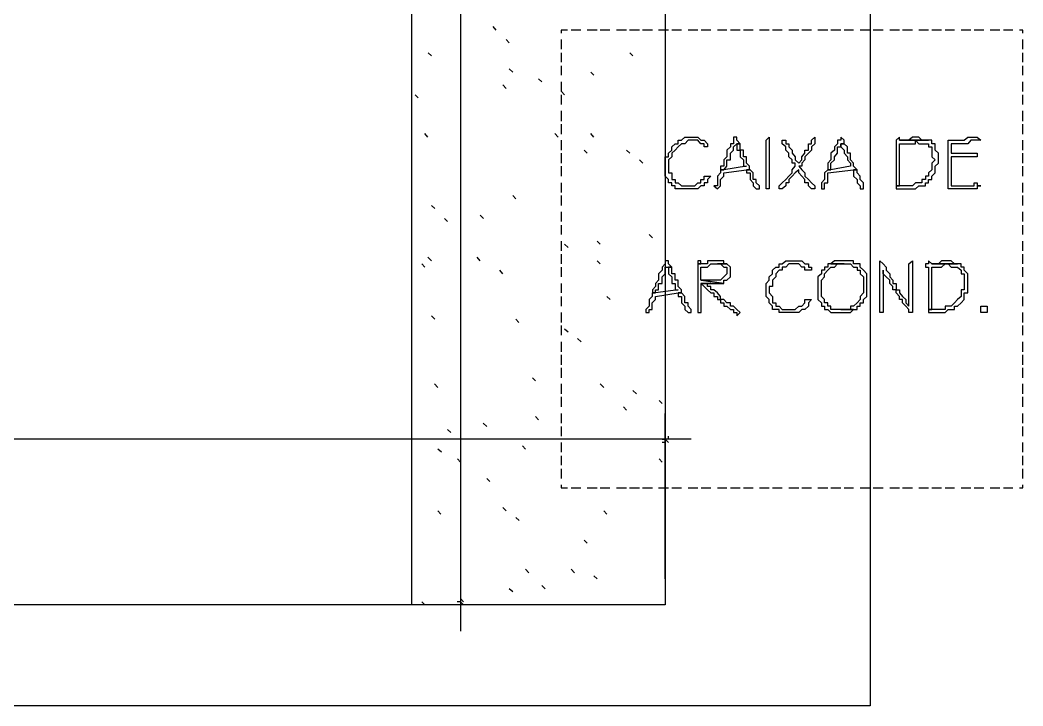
# Model space of a CAD drawing. Header units: millimetres. Extents: x -518.8 to -461.2, y 3.5 to 44.2.
# Drawn here: x -487.612 to -485.648, y 4.755 to 6.098 of the extents above; entities that cross this region are included whole.
import ezdxf

# ---------------------------------------------------------------- set-up
doc = ezdxf.new("R2010")
doc.units = ezdxf.units.MM
doc.header["$MEASUREMENT"] = 0
for name, color, linetype in [('10', 10, 'Continuous'), ('151', 151, 'Continuous'), ('16', 16, 'Continuous'), ('MYSOLIDS', 7, 'Continuous')]:
    doc.layers.add(name, color=color, linetype=linetype)

msp = doc.modelspace()

# ---------------------------------------------------------------- linework, layer by layer
at = {"layer": '10'}
for points in [[(-486.3489, 6.4609), (-486.3489, 4.9526)], [(-485.9474, 6.4609), (-485.9474, 4.7548)], [(-486.3489, 4.9526), (-487.8767, 4.9526)], [(-485.9474, 4.7548), (-487.8767, 4.7548)]]:
    msp.add_lwpolyline(points, dxfattribs=at)
at = {"layer": '151'}
for points in [[(-486.8451, 4.9526), (-486.8451, 8.6195)], [(-486.6797, 6.0789), (-486.6857, 6.0857)], [(-486.5399, 6.0789), (-486.5527, 6.0789), (-486.5527, 6.0729)], [(-486.5143, 6.0789), (-486.5331, 6.0789)], [(-486.482, 6.0789), (-486.5015, 6.0789)], [(-486.4572, 6.0789), (-486.476, 6.0789)], [(-486.4248, 6.0789), (-486.4444, 6.0789)], [(-486.3993, 6.0789), (-486.4188, 6.0789)], [(-486.3737, 6.0789), (-486.3933, 6.0789)], [(-486.3421, 6.0789), (-486.3617, 6.0789)], [(-486.3166, 6.0789), (-486.3361, 6.0789)], [(-486.285, 6.0789), (-486.3038, 6.0789)], [(-486.2594, 6.0789), (-486.2782, 6.0789)], [(-486.2278, 6.0789), (-486.2466, 6.0789)], [(-486.2023, 6.0789), (-486.2211, 6.0789)], [(-486.1767, 6.0789), (-486.1955, 6.0789)], [(-486.1451, 6.0789), (-486.1639, 6.0789)], [(-486.1196, 6.0789), (-486.1384, 6.0789)], [(-486.0872, 6.0789), (-486.1068, 6.0789)], [(-486.0624, 6.0789), (-486.0812, 6.0789)], [(-486.0301, 6.0789), (-486.0496, 6.0789)], [(-486.0045, 6.0789), (-486.0241, 6.0789)], [(-485.9797, 6.0789), (-485.9985, 6.0789)], [(-485.9474, 6.0789), (-485.9669, 6.0789)], [(-485.9218, 6.0789), (-485.9414, 6.0789)], [(-485.8902, 6.0789), (-485.909, 6.0789)], [(-485.8647, 6.0789), (-485.8842, 6.0789)], [(-485.8331, 6.0789), (-485.8519, 6.0789)], [(-485.8075, 6.0789), (-485.8263, 6.0789)], [(-485.782, 6.0789), (-485.8008, 6.0789)], [(-485.7504, 6.0789), (-485.7692, 6.0789)], [(-485.7248, 6.0789), (-485.7436, 6.0789)], [(-485.6933, 6.0789), (-485.7121, 6.0789)], [(-485.6677, 6.0789), (-485.6865, 6.0789)], [(-485.6481, 6.0729), (-485.6481, 6.0789), (-485.6549, 6.0789)], [(-486.6542, 6.0541), (-486.6602, 6.0601)], [(-486.5527, 6.0601), (-486.5527, 6.0413)], [(-485.6481, 6.0413), (-485.6481, 6.0601)], [(-486.8068, 6.0285), (-486.8128, 6.0345)], [(-486.5527, 6.0345), (-486.5527, 6.0157)], [(-486.4121, 6.0285), (-486.4181, 6.0345)], [(-485.6481, 6.0157), (-485.6481, 6.0345)], [(-486.6474, 5.9962), (-486.6542, 6.003)], [(-486.5527, 6.009), (-486.5527, 5.9902)], [(-486.4887, 5.9902), (-486.4948, 5.9962)], [(-485.6481, 5.9902), (-485.6481, 6.009)], [(-486.5902, 5.9774), (-486.597, 5.9834)], [(-486.5527, 5.9774), (-486.5527, 5.9586)], [(-485.6481, 5.9586), (-485.6481, 5.9774)], [(-486.8324, 5.9458), (-486.8384, 5.9518)], [(-486.6602, 5.9646), (-486.6669, 5.9714)], [(-486.5527, 5.9518), (-486.5527, 5.933)], [(-486.5459, 5.9518), (-486.5519, 5.9586)], [(-485.6481, 5.933), (-485.6481, 5.9518)], [(-486.5527, 5.9203), (-486.5527, 5.9007)], [(-485.6481, 5.9007), (-485.6481, 5.9203)], [(-486.5527, 5.8947), (-486.5527, 5.8751)], [(-485.6481, 5.8751), (-485.6481, 5.8947)], [(-486.8136, 5.8691), (-486.8196, 5.8759)], [(-486.5587, 5.8691), (-486.5647, 5.8759)], [(-486.4887, 5.8691), (-486.4948, 5.8759)], [(-486.5527, 5.8631), (-486.5527, 5.8436)], [(-485.6481, 5.8436), (-485.6481, 5.8631)], [(-486.5527, 5.8375), (-486.5527, 5.818)], [(-486.5015, 5.8375), (-486.5075, 5.8436)], [(-486.4181, 5.8375), (-486.4248, 5.8436)], [(-485.6481, 5.818), (-485.6481, 5.8375)], [(-486.3925, 5.818), (-486.3993, 5.8248)], [(-486.5527, 5.812), (-486.5527, 5.7924)], [(-485.6481, 5.7924), (-485.6481, 5.812)], [(-486.5527, 5.7797), (-486.5527, 5.7609)], [(-485.6481, 5.7609), (-485.6481, 5.7797)], [(-486.6414, 5.7481), (-486.6474, 5.7548)], [(-486.5527, 5.7548), (-486.5527, 5.7353)], [(-485.6481, 5.7353), (-485.6481, 5.7548)], [(-486.8, 5.7293), (-486.8068, 5.7353)], [(-486.7045, 5.7097), (-486.7113, 5.7165)], [(-486.5527, 5.7225), (-486.5527, 5.7037)], [(-485.6481, 5.7037), (-485.6481, 5.7225)], [(-486.7752, 5.7037), (-486.7812, 5.7097)], [(-486.5527, 5.6969), (-486.5527, 5.6782)], [(-485.6481, 5.6782), (-485.6481, 5.6969)], [(-486.3737, 5.6721), (-486.3805, 5.6782)], [(-486.5527, 5.6654), (-486.5527, 5.6466)], [(-486.5391, 5.6526), (-486.5459, 5.6594)], [(-486.476, 5.6594), (-486.482, 5.6654)], [(-485.6481, 5.6466), (-485.6481, 5.6654)], [(-486.5527, 5.6398), (-486.5527, 5.621)], [(-485.6481, 5.621), (-485.6481, 5.6398)], [(-486.8196, 5.6142), (-486.8256, 5.621)], [(-486.8068, 5.627), (-486.8136, 5.6338)], [(-486.7113, 5.627), (-486.7173, 5.6338)], [(-486.476, 5.621), (-486.482, 5.627)], [(-486.6669, 5.6015), (-486.673, 5.6082)], [(-486.5527, 5.6142), (-486.5527, 5.5954)], [(-485.6481, 5.5954), (-485.6481, 5.6142)], [(-486.5527, 5.5827), (-486.5527, 5.5639)], [(-485.6481, 5.5639), (-485.6481, 5.5827)], [(-486.5527, 5.5571), (-486.5527, 5.5383)], [(-486.4564, 5.5511), (-486.4632, 5.5571)], [(-485.6481, 5.5383), (-485.6481, 5.5571)], [(-486.5527, 5.5255), (-486.5527, 5.506)], [(-485.6481, 5.506), (-485.6481, 5.5255)], [(-486.8, 5.5127), (-486.8068, 5.5188)], [(-486.6354, 5.506), (-486.6414, 5.5127)], [(-486.5527, 5.5), (-486.5527, 5.4812)], [(-486.5391, 5.4872), (-486.5459, 5.4932)], [(-485.6481, 5.4812), (-485.6481, 5.5)], [(-486.5527, 5.4684), (-486.5527, 5.4488)], [(-486.5136, 5.4684), (-486.5203, 5.4744)], [(-485.6481, 5.4488), (-485.6481, 5.4684)], [(-486.5527, 5.4428), (-486.5527, 5.4233)], [(-485.6481, 5.4233), (-485.6481, 5.4428)], [(-486.5527, 5.4172), (-486.5527, 5.3977)], [(-485.6481, 5.3977), (-485.6481, 5.4172)], [(-486.794, 5.3789), (-486.8008, 5.3857)], [(-486.603, 5.3917), (-486.609, 5.3977)], [(-486.5527, 5.3857), (-486.5527, 5.3661)], [(-486.4692, 5.3789), (-486.476, 5.3857)], [(-485.6481, 5.3661), (-485.6481, 5.3857)], [(-486.4053, 5.3661), (-486.4121, 5.3729)], [(-486.5527, 5.3601), (-486.5527, 5.3406)], [(-486.3549, 5.3473), (-486.3609, 5.3533)], [(-485.6481, 5.3406), (-485.6481, 5.3601)], [(-486.5527, 5.3278), (-486.5527, 5.309)], [(-486.4248, 5.3345), (-486.4308, 5.3406)], [(-485.6481, 5.309), (-485.6481, 5.3278)], [(-486.6985, 5.3022), (-486.7053, 5.309)], [(-486.597, 5.315), (-486.603, 5.3218)], [(-486.7684, 5.2902), (-486.7752, 5.2962)], [(-486.5527, 5.3022), (-486.5527, 5.2834)], [(-485.6481, 5.2834), (-485.6481, 5.3022)], [(-486.6226, 5.2578), (-486.6286, 5.2646)], [(-486.5527, 5.2706), (-486.5527, 5.2518)], [(-485.6481, 5.2518), (-485.6481, 5.2706)], [(-486.7872, 5.2518), (-486.794, 5.2578)], [(-486.5527, 5.2451), (-486.5527, 5.2263)], [(-485.6481, 5.2263), (-485.6481, 5.2451)], [(-486.7496, 5.2323), (-486.7557, 5.2391)], [(-486.3549, 5.2323), (-486.3609, 5.2391)], [(-486.5527, 5.2195), (-486.5527, 5.2007)], [(-485.6481, 5.2007), (-485.6481, 5.2195)], [(-486.6925, 5.1947), (-486.6985, 5.2007)], [(-486.5527, 5.1879), (-486.5527, 5.1819), (-486.5399, 5.1819)], [(-485.6481, 5.1819), (-485.6481, 5.1879)], [(-486.5331, 5.1819), (-486.5143, 5.1819)], [(-486.5015, 5.1819), (-486.482, 5.1819)], [(-486.476, 5.1819), (-486.4572, 5.1819)], [(-486.4444, 5.1819), (-486.4248, 5.1819)], [(-486.4188, 5.1819), (-486.3993, 5.1819)], [(-486.3933, 5.1819), (-486.3737, 5.1819)], [(-486.3617, 5.1819), (-486.3421, 5.1819)], [(-486.3361, 5.1819), (-486.3166, 5.1819)], [(-486.3038, 5.1819), (-486.285, 5.1819)], [(-486.2782, 5.1819), (-486.2594, 5.1819)], [(-486.2466, 5.1819), (-486.2278, 5.1819)], [(-486.2211, 5.1819), (-486.2023, 5.1819)], [(-486.1955, 5.1819), (-486.1767, 5.1819)], [(-486.1639, 5.1819), (-486.1451, 5.1819)], [(-486.1384, 5.1819), (-486.1196, 5.1819)], [(-486.1068, 5.1819), (-486.0872, 5.1819)], [(-486.0812, 5.1819), (-486.0624, 5.1819)], [(-486.0496, 5.1819), (-486.0301, 5.1819)], [(-486.0241, 5.1819), (-486.0045, 5.1819)], [(-485.9985, 5.1819), (-485.9797, 5.1819)], [(-485.9669, 5.1819), (-485.9474, 5.1819)], [(-485.9414, 5.1819), (-485.9218, 5.1819)], [(-485.909, 5.1819), (-485.8902, 5.1819)], [(-485.8842, 5.1819), (-485.8647, 5.1819)], [(-485.8519, 5.1819), (-485.8331, 5.1819)], [(-485.8263, 5.1819), (-485.8075, 5.1819)], [(-485.8008, 5.1819), (-485.782, 5.1819)], [(-485.7692, 5.1819), (-485.7504, 5.1819)], [(-485.7436, 5.1819), (-485.7248, 5.1819)], [(-485.7121, 5.1819), (-485.6933, 5.1819)], [(-485.6865, 5.1819), (-485.6677, 5.1819)], [(-485.6549, 5.1819), (-485.6481, 5.1819)], [(-486.788, 5.1308), (-486.794, 5.1368)], [(-486.6602, 5.1368), (-486.6669, 5.1436)], [(-486.4632, 5.1308), (-486.4692, 5.1368)], [(-486.6346, 5.118), (-486.6414, 5.124)], [(-486.5015, 5.0736), (-486.5075, 5.0797)], [(-486.6158, 5.0157), (-486.6226, 5.0225)], [(-486.5263, 5.0157), (-486.5331, 5.0225)], [(-486.482, 5.0037), (-486.4887, 5.0097)], [(-486.5842, 4.9842), (-486.5902, 4.9909)], [(-486.6474, 4.9782), (-486.6542, 4.9842)], [(-486.8196, 4.9526), (-486.8256, 4.9586)]]:
    msp.add_lwpolyline(points, dxfattribs=at)
at = {"layer": '16'}
for points in [[(-486.7496, 10.0195), (-486.7496, 4.9015)], [(-486.3489, 5.0037), (-486.3489, 5.3278)], [(-486.2978, 5.2774), (-491.4609, 5.2774)], [(-486.3549, 5.2774), (-486.3489, 5.2774), (-486.3489, 5.2774), (-486.3489, 5.2834)], [(-486.3489, 5.2706), (-486.3489, 5.2706), (-486.3489, 5.2706), (-486.3549, 5.2706)], [(-486.3421, 5.2706), (-486.3489, 5.2774)], [(-486.3421, 5.2774), (-486.3421, 5.2774), (-486.3421, 5.2774), (-486.3421, 5.2834)], [(-486.3993, 4.9526), (-486.8008, 4.9526)], [(-486.7496, 4.9586), (-486.7496, 4.9586), (-486.7496, 4.9586), (-486.7564, 4.9586)], [(-486.7496, 4.9526), (-486.7496, 4.9526), (-486.7496, 4.9526), (-486.7564, 4.9526)], [(-486.7436, 4.9586), (-486.7496, 4.9654)], [(-486.7436, 4.9526), (-486.7496, 4.9586)]]:
    msp.add_lwpolyline(points, dxfattribs=at)
at = {"layer": 'MYSOLIDS'}
for points in [[(-486.2978, 5.8631), (-486.3038, 5.8631), (-486.3038, 5.8631), (-486.3105, 5.8563), (-486.3105, 5.8563), (-486.3166, 5.8563), (-486.3233, 5.8503), (-486.3233, 5.8503), (-486.3293, 5.8436), (-486.3293, 5.8436), (-486.3293, 5.8436), (-486.3361, 5.8375), (-486.3361, 5.8308), (-486.3361, 5.8308), (-486.3361, 5.8308), (-486.3421, 5.8248), (-486.3421, 5.818), (-486.3421, 5.818), (-486.3421, 5.812), (-486.3421, 5.8052), (-486.3421, 5.7992), (-486.3361, 5.7992), (-486.3361, 5.7924), (-486.3361, 5.7864), (-486.3293, 5.7864), (-486.3293, 5.7797), (-486.3293, 5.7797), (-486.3233, 5.7797), (-486.3166, 5.7736), (-486.3166, 5.7736), (-486.3105, 5.7736), (-486.3038, 5.7736), (-486.3038, 5.7736), (-486.2978, 5.7736), (-486.2978, 5.7736), (-486.291, 5.7736), (-486.291, 5.7736), (-486.285, 5.7797), (-486.279, 5.7797), (-486.279, 5.7797), (-486.279, 5.7864), (-486.2722, 5.7864), (-486.2722, 5.7924), (-486.2662, 5.7924), (-486.2662, 5.7924), (-486.2662, 5.7924), (-486.2662, 5.7924), (-486.2594, 5.7924), (-486.2594, 5.7924), (-486.2662, 5.7864), (-486.2662, 5.7864), (-486.2662, 5.7797), (-486.2722, 5.7797), (-486.2722, 5.7736), (-486.279, 5.7736), (-486.279, 5.7736), (-486.285, 5.7676), (-486.285, 5.7676), (-486.291, 5.7676), (-486.291, 5.7676), (-486.2978, 5.7676), (-486.3038, 5.7676), (-486.3038, 5.7676), (-486.3105, 5.7676), (-486.3166, 5.7676), (-486.3166, 5.7676), (-486.3233, 5.7676), (-486.3293, 5.7676), (-486.3293, 5.7736), (-486.3361, 5.7736), (-486.3361, 5.7797), (-486.3421, 5.7797), (-486.3421, 5.7864), (-486.3421, 5.7864), (-486.3489, 5.7924), (-486.3489, 5.7992), (-486.3489, 5.7992), (-486.3489, 5.8052), (-486.3489, 5.812), (-486.3489, 5.812), (-486.3489, 5.818), (-486.3489, 5.8248), (-486.3489, 5.8308), (-486.3421, 5.8308), (-486.3421, 5.8375), (-486.3421, 5.8375), (-486.3361, 5.8436), (-486.3361, 5.8503), (-486.3361, 5.8503), (-486.3293, 5.8563), (-486.3293, 5.8563), (-486.3233, 5.8563), (-486.3233, 5.8631), (-486.3166, 5.8631), (-486.3105, 5.8691), (-486.3105, 5.8691), (-486.3038, 5.8691), (-486.2978, 5.8691), (-486.2978, 5.8691), (-486.291, 5.8691), (-486.285, 5.8691), (-486.285, 5.8691), (-486.279, 5.8631), (-486.2722, 5.8631), (-486.2722, 5.8631), (-486.2662, 5.8563), (-486.2662, 5.8563), (-486.2662, 5.8563), (-486.2662, 5.8563), (-486.2662, 5.8503), (-486.2662, 5.8503), (-486.2662, 5.8503), (-486.2662, 5.8503), (-486.2722, 5.8503), (-486.2722, 5.8503), (-486.2722, 5.8563), (-486.2722, 5.8563), (-486.279, 5.8563), (-486.279, 5.8563), (-486.285, 5.8631), (-486.291, 5.8631), (-486.291, 5.8631), (-486.2978, 5.8631), (-486.2978, 5.8631), (-486.2978, 5.8631), (-486.2978, 5.8631)], [(-486.2023, 5.8563), (-486.2083, 5.8563), (-486.2083, 5.8563), (-486.2083, 5.8503), (-486.2083, 5.8436), (-486.2023, 5.8436), (-486.2023, 5.8375), (-486.2023, 5.8308), (-486.2023, 5.8308), (-486.1955, 5.8248), (-486.1955, 5.8248), (-486.1955, 5.818), (-486.1955, 5.812), (-486.1895, 5.812), (-486.2339, 5.8052), (-486.2406, 5.8052), (-486.2406, 5.7992), (-486.2406, 5.7992), (-486.2466, 5.7924), (-486.2466, 5.7864), (-486.2466, 5.7864), (-486.2466, 5.7797), (-486.2466, 5.7736), (-486.2534, 5.7736), (-486.2534, 5.7736), (-486.2466, 5.7676), (-486.2466, 5.7676), (-486.2466, 5.7676), (-486.2466, 5.7676), (-486.2406, 5.7736), (-486.2406, 5.7797), (-486.2406, 5.7797), (-486.2406, 5.7864), (-486.2339, 5.7924), (-486.2339, 5.7924), (-486.2339, 5.7992), (-486.1895, 5.8052), (-486.1835, 5.8052), (-486.1835, 5.8052), (-486.1835, 5.812), (-486.1895, 5.818), (-486.1895, 5.818), (-486.1895, 5.8248), (-486.1895, 5.8308), (-486.1955, 5.8308), (-486.1955, 5.8375), (-486.1955, 5.8375), (-486.1955, 5.8436), (-486.2023, 5.8436), (-486.2023, 5.8503), (-486.2023, 5.8503), (-486.2023, 5.8563), (-486.2023, 5.8563), (-486.2023, 5.8563)], [(-486.2083, 5.8691), (-486.2083, 5.8691), (-486.2151, 5.8691), (-486.2151, 5.8631), (-486.2151, 5.8631), (-486.2151, 5.8563), (-486.2211, 5.8563), (-486.2211, 5.8503), (-486.2278, 5.8436), (-486.2278, 5.8375), (-486.2278, 5.8308), (-486.2339, 5.8248), (-486.2339, 5.8248), (-486.2339, 5.818), (-486.2339, 5.812), (-486.2406, 5.812), (-486.2406, 5.8052), (-486.2339, 5.8052), (-486.2278, 5.812), (-486.2278, 5.812), (-486.2278, 5.818), (-486.2278, 5.8248), (-486.2211, 5.8248), (-486.2211, 5.8308), (-486.2211, 5.8308), (-486.2211, 5.8375), (-486.2211, 5.8375), (-486.2151, 5.8436), (-486.2151, 5.8503), (-486.2151, 5.8503), (-486.2083, 5.8563), (-486.2023, 5.8563), (-486.2083, 5.8631), (-486.2083, 5.8691), (-486.2083, 5.8691), (-486.2083, 5.8691)], [(-486.1451, 5.8052), (-486.1451, 5.8052), (-486.1451, 5.7992), (-486.1451, 5.7924), (-486.1451, 5.7924), (-486.1451, 5.7864), (-486.1451, 5.7797), (-486.1451, 5.7736), (-486.1451, 5.7736), (-486.1451, 5.7736), (-486.1451, 5.7676), (-486.1451, 5.7676), (-486.1451, 5.7676), (-486.1451, 5.7676), (-486.1511, 5.7676), (-486.1511, 5.7676), (-486.1511, 5.7736), (-486.1511, 5.7736), (-486.1511, 5.7736), (-486.1511, 5.7736), (-486.1511, 5.7736), (-486.1511, 5.7797), (-486.1511, 5.7864), (-486.1511, 5.7864), (-486.1511, 5.7924), (-486.1511, 5.7992), (-486.1511, 5.8052), (-486.1511, 5.8052), (-486.1511, 5.812), (-486.1511, 5.818), (-486.1511, 5.818), (-486.1511, 5.8248), (-486.1511, 5.8308), (-486.1511, 5.8375), (-486.1511, 5.8436), (-486.1511, 5.8436), (-486.1511, 5.8503), (-486.1511, 5.8563), (-486.1511, 5.8563), (-486.1511, 5.8631), (-486.1511, 5.8631), (-486.1511, 5.8631), (-486.1511, 5.8631), (-486.1511, 5.8631), (-486.1451, 5.8691), (-486.1451, 5.8691), (-486.1451, 5.8631), (-486.1451, 5.8631), (-486.1451, 5.8631), (-486.1451, 5.8631), (-486.1451, 5.8563), (-486.1451, 5.8563), (-486.1451, 5.8563), (-486.1451, 5.8503), (-486.1451, 5.8436), (-486.1451, 5.8375), (-486.1451, 5.8375), (-486.1451, 5.8308), (-486.1451, 5.8248), (-486.1451, 5.818), (-486.1451, 5.818), (-486.1451, 5.812), (-486.1451, 5.8052), (-486.1451, 5.8052), (-486.1451, 5.8052), (-486.1451, 5.8052)], [(-486.0872, 5.818), (-486.0872, 5.818), (-486.0812, 5.8248), (-486.0812, 5.8308), (-486.0812, 5.8308), (-486.0752, 5.8375), (-486.0752, 5.8375), (-486.0752, 5.8436), (-486.0684, 5.8436), (-486.0684, 5.8503), (-486.0684, 5.8563), (-486.0624, 5.8563), (-486.0624, 5.8563), (-486.0624, 5.8631), (-486.0624, 5.8631), (-486.0624, 5.8631), (-486.0557, 5.8691), (-486.0557, 5.8691), (-486.0557, 5.8691), (-486.0557, 5.8691), (-486.0557, 5.8631), (-486.0557, 5.8631), (-486.0557, 5.8631), (-486.0557, 5.8563), (-486.0557, 5.8563), (-486.0624, 5.8503), (-486.0624, 5.8436), (-486.0624, 5.8436), (-486.0684, 5.8375), (-486.0684, 5.8375), (-486.0752, 5.8308), (-486.0752, 5.8248), (-486.0752, 5.8248), (-486.0812, 5.818), (-486.0812, 5.812), (-486.0872, 5.812), (-486.0812, 5.8052), (-486.0812, 5.8052), (-486.0752, 5.7992), (-486.0752, 5.7924), (-486.0752, 5.7924), (-486.0684, 5.7864), (-486.0684, 5.7864), (-486.0624, 5.7797), (-486.0557, 5.7736), (-486.0557, 5.7736), (-486.0557, 5.7736), (-486.0557, 5.7676), (-486.0557, 5.7676), (-486.0624, 5.7676), (-486.0624, 5.7676), (-486.0624, 5.7676), (-486.0684, 5.7736), (-486.0684, 5.7736), (-486.0684, 5.7797), (-486.0684, 5.7797), (-486.0752, 5.7797), (-486.0752, 5.7864), (-486.0812, 5.7924), (-486.0812, 5.7924), (-486.0872, 5.7992), (-486.0872, 5.8052), (-486.0872, 5.8052), (-486.094, 5.7992), (-486.094, 5.7992), (-486.1, 5.7924), (-486.1068, 5.7864), (-486.1068, 5.7864), (-486.1068, 5.7797), (-486.1128, 5.7797), (-486.1128, 5.7736), (-486.1128, 5.7736), (-486.1196, 5.7676), (-486.1256, 5.7676), (-486.1256, 5.7676), (-486.1256, 5.7676), (-486.1256, 5.7676), (-486.1256, 5.7676), (-486.1256, 5.7676), (-486.1256, 5.7676), (-486.1256, 5.7736), (-486.1196, 5.7797), (-486.1196, 5.7797), (-486.1128, 5.7864), (-486.1128, 5.7864), (-486.1068, 5.7924), (-486.1068, 5.7924), (-486.1, 5.7992), (-486.1, 5.8052), (-486.1, 5.8052), (-486.094, 5.812), (-486.094, 5.812), (-486.094, 5.818), (-486.1, 5.818), (-486.1, 5.8248), (-486.1068, 5.8308), (-486.1068, 5.8308), (-486.1068, 5.8375), (-486.1128, 5.8436), (-486.1128, 5.8436), (-486.1128, 5.8436), (-486.1128, 5.8503), (-486.1196, 5.8563), (-486.1196, 5.8631), (-486.1196, 5.8631), (-486.1196, 5.8631), (-486.1196, 5.8631), (-486.1196, 5.8631), (-486.1128, 5.8631), (-486.1128, 5.8631), (-486.1128, 5.8631), (-486.1128, 5.8631), (-486.1128, 5.8563), (-486.1128, 5.8563), (-486.1068, 5.8563), (-486.1068, 5.8503), (-486.1068, 5.8503), (-486.1, 5.8436), (-486.1, 5.8375), (-486.1, 5.8375), (-486.094, 5.8308), (-486.094, 5.8248), (-486.094, 5.8248), (-486.0872, 5.818), (-486.0872, 5.818), (-486.0872, 5.818), (-486.0872, 5.818), (-486.0872, 5.818)], [(-485.9985, 5.8563), (-486.0045, 5.8563), (-486.0045, 5.8563), (-486.0045, 5.8503), (-485.9985, 5.8436), (-485.9985, 5.8436), (-485.9985, 5.8375), (-485.9918, 5.8308), (-485.9918, 5.8308), (-485.9918, 5.8248), (-485.9918, 5.8248), (-485.9857, 5.818), (-485.9857, 5.812), (-485.9857, 5.812), (-486.0241, 5.8052), (-486.0301, 5.8052), (-486.0369, 5.7992), (-486.0369, 5.7992), (-486.0369, 5.7924), (-486.0369, 5.7864), (-486.0369, 5.7864), (-486.0429, 5.7797), (-486.0429, 5.7736), (-486.0429, 5.7736), (-486.0429, 5.7736), (-486.0429, 5.7676), (-486.0429, 5.7676), (-486.0369, 5.7676), (-486.0369, 5.7676), (-486.0369, 5.7736), (-486.0369, 5.7797), (-486.0301, 5.7797), (-486.0301, 5.7864), (-486.0301, 5.7924), (-486.0301, 5.7924), (-486.0301, 5.7992), (-485.9797, 5.8052), (-485.973, 5.8052), (-485.973, 5.8052), (-485.9797, 5.812), (-485.9797, 5.818), (-485.9797, 5.818), (-485.9857, 5.8248), (-485.9857, 5.8308), (-485.9857, 5.8308), (-485.9857, 5.8375), (-485.9918, 5.8375), (-485.9918, 5.8436), (-485.9918, 5.8436), (-485.9918, 5.8503), (-485.9918, 5.8503), (-485.9985, 5.8563), (-485.9985, 5.8563), (-485.9985, 5.8563)], [(-486.0045, 5.8691), (-486.0045, 5.8691), (-486.0045, 5.8691), (-486.0045, 5.8631), (-486.0113, 5.8631), (-486.0113, 5.8563), (-486.0113, 5.8563), (-486.0173, 5.8503), (-486.0173, 5.8436), (-486.0241, 5.8375), (-486.0241, 5.8308), (-486.0241, 5.8248), (-486.0241, 5.8248), (-486.0301, 5.818), (-486.0301, 5.812), (-486.0301, 5.812), (-486.0301, 5.8052), (-486.0241, 5.8052), (-486.0241, 5.812), (-486.0241, 5.812), (-486.0241, 5.818), (-486.0173, 5.8248), (-486.0173, 5.8248), (-486.0173, 5.8308), (-486.0173, 5.8308), (-486.0113, 5.8375), (-486.0113, 5.8375), (-486.0113, 5.8436), (-486.0113, 5.8503), (-486.0045, 5.8503), (-486.0045, 5.8563), (-485.9985, 5.8563), (-485.9985, 5.8631), (-486.0045, 5.8691), (-486.0045, 5.8691), (-486.0045, 5.8691)], [(-485.8902, 5.8691), (-485.8963, 5.8631), (-485.8963, 5.8631), (-485.8963, 5.8563), (-485.8963, 5.8563), (-485.8963, 5.8503), (-485.8963, 5.8436), (-485.8963, 5.8436), (-485.8963, 5.8375), (-485.8963, 5.8308), (-485.8963, 5.8308), (-485.8963, 5.8248), (-485.8963, 5.818), (-485.8963, 5.812), (-485.8963, 5.812), (-485.8963, 5.8052), (-485.8963, 5.7992), (-485.8963, 5.7924), (-485.8963, 5.7924), (-485.8963, 5.7864), (-485.8963, 5.7797), (-485.8963, 5.7736), (-485.8963, 5.7736), (-485.8902, 5.7736), (-485.8902, 5.7797), (-485.8902, 5.7797), (-485.8902, 5.7864), (-485.8902, 5.7924), (-485.8902, 5.7924), (-485.8902, 5.7992), (-485.8902, 5.8052), (-485.8902, 5.8052), (-485.8902, 5.812), (-485.8902, 5.818), (-485.8902, 5.818), (-485.8902, 5.8248), (-485.8902, 5.8308), (-485.8902, 5.8308), (-485.8902, 5.8375), (-485.8902, 5.8436), (-485.8902, 5.8503), (-485.8902, 5.8503), (-485.8902, 5.8563), (-485.8902, 5.8563), (-485.8842, 5.8563), (-485.8775, 5.8563), (-485.8714, 5.8563), (-485.8714, 5.8563), (-485.8647, 5.8563), (-485.8587, 5.8563), (-485.8587, 5.8631), (-485.8331, 5.8631), (-485.8391, 5.8631), (-485.8902, 5.8631), (-485.8902, 5.8631), (-485.8902, 5.8691), (-485.8902, 5.8691)], [(-485.8331, 5.8631), (-485.8587, 5.8631), (-485.8587, 5.8631), (-485.8519, 5.8563), (-485.8459, 5.8563), (-485.8391, 5.8563), (-485.8391, 5.8563), (-485.8331, 5.8563), (-485.8331, 5.8503), (-485.8331, 5.8503), (-485.8263, 5.8503), (-485.8263, 5.8436), (-485.8263, 5.8436), (-485.8263, 5.8375), (-485.8263, 5.8308), (-485.8203, 5.8248), (-485.8203, 5.8248), (-485.8263, 5.818), (-485.8263, 5.812), (-485.8263, 5.812), (-485.8263, 5.8052), (-485.8331, 5.7992), (-485.8331, 5.7992), (-485.8331, 5.7924), (-485.8391, 5.7924), (-485.8391, 5.7864), (-485.8459, 5.7864), (-485.8459, 5.7797), (-485.8519, 5.7797), (-485.8519, 5.7797), (-485.8587, 5.7797), (-485.8647, 5.7736), (-485.8647, 5.7736), (-485.8714, 5.7736), (-485.8714, 5.7736), (-485.8775, 5.7736), (-485.8842, 5.7736), (-485.8902, 5.7736), (-485.8963, 5.7736), (-485.8963, 5.7736), (-485.8963, 5.7676), (-485.8963, 5.7676), (-485.8902, 5.7676), (-485.8842, 5.7676), (-485.8775, 5.7676), (-485.8775, 5.7676), (-485.8714, 5.7676), (-485.8647, 5.7676), (-485.8647, 5.7676), (-485.8587, 5.7676), (-485.8519, 5.7736), (-485.8519, 5.7736), (-485.8459, 5.7736), (-485.8391, 5.7736), (-485.8391, 5.7736), (-485.8391, 5.7797), (-485.8331, 5.7797), (-485.8331, 5.7864), (-485.8263, 5.7864), (-485.8263, 5.7924), (-485.8203, 5.7992), (-485.8203, 5.7992), (-485.8203, 5.8052), (-485.8203, 5.8052), (-485.8203, 5.812), (-485.8136, 5.818), (-485.8136, 5.8248), (-485.8136, 5.8248), (-485.8136, 5.8248), (-485.8136, 5.8308), (-485.8136, 5.8375), (-485.8203, 5.8436), (-485.8203, 5.8436), (-485.8203, 5.8503), (-485.8203, 5.8563), (-485.8263, 5.8563), (-485.8263, 5.8563), (-485.8263, 5.8631), (-485.8331, 5.8631), (-485.8331, 5.8631)], [(-485.8587, 5.8691), (-485.8587, 5.8691), (-485.8647, 5.8691), (-485.8714, 5.8631), (-485.8714, 5.8631), (-485.8714, 5.8631), (-485.8775, 5.8631), (-485.8842, 5.8631), (-485.8902, 5.8631), (-485.8391, 5.8631), (-485.8391, 5.8631), (-485.8459, 5.8631), (-485.8519, 5.8691), (-485.8587, 5.8691), (-485.8587, 5.8691)], [(-485.7887, 5.8375), (-485.7436, 5.8375), (-485.7436, 5.8375), (-485.7376, 5.8375), (-485.7376, 5.8375), (-485.7376, 5.8375), (-485.7376, 5.8375), (-485.7376, 5.8308), (-485.7376, 5.8308), (-485.7436, 5.8308), (-485.7436, 5.8308), (-485.7887, 5.8308), (-485.7887, 5.8248), (-485.7887, 5.8248), (-485.7887, 5.8248), (-485.7887, 5.8248), (-485.7887, 5.818), (-485.7887, 5.812), (-485.7887, 5.812), (-485.7887, 5.8052), (-485.7887, 5.8052), (-485.7887, 5.7992), (-485.7887, 5.7924), (-485.7887, 5.7924), (-485.7887, 5.7864), (-485.7887, 5.7797), (-485.7887, 5.7736), (-485.7887, 5.7736), (-485.782, 5.7736), (-485.782, 5.7736), (-485.776, 5.7736), (-485.7692, 5.7736), (-485.7632, 5.7736), (-485.7632, 5.7736), (-485.7632, 5.7736), (-485.7564, 5.7736), (-485.7504, 5.7736), (-485.7436, 5.7736), (-485.7436, 5.7797), (-485.7376, 5.7797), (-485.7376, 5.7736), (-485.7376, 5.7736), (-485.7308, 5.7736), (-485.7308, 5.7736), (-485.7376, 5.7736), (-485.7376, 5.7676), (-485.7436, 5.7676), (-485.7504, 5.7676), (-485.7504, 5.7676), (-485.7564, 5.7676), (-485.7632, 5.7676), (-485.7632, 5.7676), (-485.7692, 5.7676), (-485.776, 5.7676), (-485.782, 5.7676), (-485.782, 5.7676), (-485.7887, 5.7676), (-485.7887, 5.7676), (-485.7887, 5.7676), (-485.7948, 5.7676), (-485.7948, 5.7676), (-485.7948, 5.7736), (-485.7948, 5.7736), (-485.7948, 5.7736), (-485.7948, 5.7797), (-485.7948, 5.7797), (-485.7948, 5.7864), (-485.7948, 5.7924), (-485.7948, 5.7992), (-485.7948, 5.7992), (-485.7948, 5.8052), (-485.7948, 5.812), (-485.7948, 5.812), (-485.7948, 5.818), (-485.7948, 5.8248), (-485.7948, 5.8248), (-485.7948, 5.8308), (-485.7948, 5.8375), (-485.7948, 5.8436), (-485.7948, 5.8436), (-485.7948, 5.8503), (-485.7948, 5.8563), (-485.7948, 5.8563), (-485.7948, 5.8631), (-485.7948, 5.8631), (-485.7948, 5.8631), (-485.7948, 5.8631), (-485.7887, 5.8631), (-485.7887, 5.8631), (-485.782, 5.8631), (-485.782, 5.8631), (-485.776, 5.8631), (-485.776, 5.8631), (-485.7692, 5.8631), (-485.7632, 5.8631), (-485.7632, 5.8631), (-485.7564, 5.8691), (-485.7564, 5.8691), (-485.7504, 5.8691), (-485.7436, 5.8691), (-485.7436, 5.8691), (-485.7376, 5.8691), (-485.7376, 5.8691), (-485.7376, 5.8691), (-485.7376, 5.8691), (-485.7308, 5.8631), (-485.7308, 5.8631), (-485.7308, 5.8631), (-485.7376, 5.8631), (-485.7376, 5.8631), (-485.7436, 5.8631), (-485.7504, 5.8631), (-485.7564, 5.8563), (-485.7632, 5.8563), (-485.7632, 5.8563), (-485.7692, 5.8563), (-485.776, 5.8563), (-485.782, 5.8563), (-485.7887, 5.8563), (-485.7887, 5.8563), (-485.7887, 5.8563), (-485.7887, 5.8503), (-485.7887, 5.8503), (-485.7887, 5.8436), (-485.7887, 5.8375), (-485.7887, 5.8375), (-485.7887, 5.8375), (-485.7887, 5.8375), (-485.7887, 5.8375)], [(-486.1827, 5.8052), (-486.1895, 5.8052), (-486.1895, 5.7992), (-486.1827, 5.7992), (-486.1827, 5.7924), (-486.1827, 5.7864), (-486.1827, 5.7864), (-486.1767, 5.7797), (-486.1767, 5.7736), (-486.1707, 5.7676), (-486.1707, 5.7676), (-486.1707, 5.7676), (-486.1639, 5.7676), (-486.1639, 5.7676), (-486.1639, 5.7736), (-486.1707, 5.7797), (-486.1707, 5.7864), (-486.1767, 5.7864), (-486.1767, 5.7924), (-486.1767, 5.7992), (-486.1827, 5.8052), (-486.1827, 5.8052)], [(-485.973, 5.8052), (-485.9797, 5.8052), (-485.9797, 5.7992), (-485.9797, 5.7992), (-485.9797, 5.7924), (-485.973, 5.7864), (-485.973, 5.7864), (-485.973, 5.7797), (-485.9669, 5.7736), (-485.9669, 5.7676), (-485.9602, 5.7676), (-485.9602, 5.7676), (-485.9602, 5.7676), (-485.9602, 5.7676), (-485.9602, 5.7736), (-485.9602, 5.7797), (-485.9669, 5.7864), (-485.9669, 5.7864), (-485.9669, 5.7924), (-485.973, 5.7992), (-485.973, 5.8052), (-485.973, 5.8052)], [(-486.3421, 5.627), (-486.3421, 5.627), (-486.3489, 5.627), (-486.3489, 5.621), (-486.3489, 5.621), (-486.3549, 5.6142), (-486.3549, 5.6142), (-486.3549, 5.6082), (-486.3617, 5.6015), (-486.3617, 5.5954), (-486.3617, 5.5887), (-486.3677, 5.5827), (-486.3677, 5.5827), (-486.3677, 5.5766), (-486.3677, 5.5766), (-486.3737, 5.5699), (-486.3737, 5.5639), (-486.3677, 5.5639), (-486.3677, 5.5699), (-486.3617, 5.5699), (-486.3617, 5.5766), (-486.3617, 5.5827), (-486.3549, 5.5827), (-486.3549, 5.5887), (-486.3549, 5.5887), (-486.3549, 5.5954), (-486.3549, 5.5954), (-486.3489, 5.6015), (-486.3489, 5.6082), (-486.3489, 5.6142), (-486.3421, 5.6142), (-486.3361, 5.6142), (-486.3421, 5.621), (-486.3421, 5.627), (-486.3421, 5.627), (-486.3421, 5.627)], [(-486.2466, 5.627), (-486.2466, 5.627), (-486.2534, 5.627), (-486.2534, 5.627), (-486.2594, 5.627), (-486.2594, 5.627), (-486.2662, 5.627), (-486.2662, 5.621), (-486.2722, 5.621), (-486.2782, 5.621), (-486.285, 5.621), (-486.285, 5.5315), (-486.285, 5.5255), (-486.2782, 5.5255), (-486.2782, 5.5255), (-486.2782, 5.5315), (-486.2782, 5.5315), (-486.2782, 5.5827), (-486.2594, 5.5827), (-486.2534, 5.5827), (-486.2466, 5.5827), (-486.2406, 5.5827), (-486.2406, 5.5827), (-486.2339, 5.5827), (-486.279, 5.5887), (-486.279, 5.6142), (-486.279, 5.6142), (-486.2722, 5.6142), (-486.2662, 5.6142), (-486.2662, 5.6142), (-486.2594, 5.621), (-486.2534, 5.621), (-486.2534, 5.621), (-486.2466, 5.621), (-486.2278, 5.621), (-486.2278, 5.621), (-486.2339, 5.621), (-486.2339, 5.627), (-486.2406, 5.627), (-486.2466, 5.627), (-486.2466, 5.627)], [(-486.285, 5.627), (-486.285, 5.627), (-486.285, 5.621), (-486.279, 5.621), (-486.279, 5.627), (-486.285, 5.627), (-486.285, 5.627)], [(-486.2278, 5.621), (-486.2466, 5.621), (-486.2466, 5.621), (-486.2406, 5.621), (-486.2339, 5.6142), (-486.2339, 5.6142), (-486.2278, 5.6142), (-486.2278, 5.6082), (-486.2278, 5.6082), (-486.2278, 5.6015), (-486.2278, 5.6015), (-486.2339, 5.5954), (-486.2339, 5.5954), (-486.2406, 5.5887), (-486.2406, 5.5887), (-486.2466, 5.5887), (-486.2466, 5.5887), (-486.2534, 5.5887), (-486.2534, 5.5887), (-486.2594, 5.5887), (-486.2662, 5.5887), (-486.2722, 5.5887), (-486.2782, 5.5887), (-486.2339, 5.5827), (-486.2339, 5.5887), (-486.2278, 5.5887), (-486.2278, 5.5887), (-486.2211, 5.5954), (-486.2211, 5.5954), (-486.2211, 5.6015), (-486.2211, 5.6082), (-486.2211, 5.6082), (-486.2211, 5.6142), (-486.2211, 5.6142), (-486.2278, 5.621), (-486.2278, 5.621)], [(-486.1, 5.621), (-486.1, 5.621), (-486.1068, 5.621), (-486.1128, 5.6142), (-486.1128, 5.6142), (-486.1196, 5.6142), (-486.1196, 5.6082), (-486.1256, 5.6082), (-486.1324, 5.6015), (-486.1324, 5.6015), (-486.1324, 5.6015), (-486.1324, 5.5954), (-486.1384, 5.5887), (-486.1384, 5.5887), (-486.1384, 5.5887), (-486.1384, 5.5827), (-486.1384, 5.5766), (-486.1451, 5.5766), (-486.1451, 5.5699), (-486.1451, 5.5639), (-486.1384, 5.5571), (-486.1384, 5.5571), (-486.1384, 5.5511), (-486.1384, 5.5443), (-486.1324, 5.5443), (-486.1324, 5.5443), (-486.1324, 5.5383), (-486.1256, 5.5383), (-486.1196, 5.5315), (-486.1196, 5.5315), (-486.1128, 5.5315), (-486.1068, 5.5315), (-486.1068, 5.5315), (-486.1, 5.5315), (-486.094, 5.5315), (-486.094, 5.5315), (-486.094, 5.5315), (-486.0872, 5.5383), (-486.0812, 5.5383), (-486.0812, 5.5383), (-486.0752, 5.5443), (-486.0752, 5.5443), (-486.0752, 5.5511), (-486.0684, 5.5511), (-486.0684, 5.5511), (-486.0624, 5.5511), (-486.0624, 5.5511), (-486.0624, 5.5511), (-486.0624, 5.5511), (-486.0684, 5.5443), (-486.0684, 5.5443), (-486.0684, 5.5383), (-486.0684, 5.5383), (-486.0752, 5.5315), (-486.0812, 5.5315), (-486.0812, 5.5315), (-486.0872, 5.5255), (-486.0872, 5.5255), (-486.094, 5.5255), (-486.094, 5.5255), (-486.1, 5.5255), (-486.1068, 5.5255), (-486.1068, 5.5255), (-486.1128, 5.5255), (-486.1128, 5.5255), (-486.1196, 5.5255), (-486.1256, 5.5255), (-486.1256, 5.5315), (-486.1324, 5.5315), (-486.1384, 5.5315), (-486.1384, 5.5383), (-486.1384, 5.5383), (-486.1451, 5.5443), (-486.1451, 5.5443), (-486.1451, 5.5511), (-486.1511, 5.5571), (-486.1511, 5.5571), (-486.1511, 5.5639), (-486.1511, 5.5699), (-486.1511, 5.5699), (-486.1511, 5.5766), (-486.1511, 5.5827), (-486.1451, 5.5887), (-486.1451, 5.5887), (-486.1451, 5.5954), (-486.1451, 5.5954), (-486.1384, 5.6015), (-486.1384, 5.6082), (-486.1384, 5.6082), (-486.1324, 5.6142), (-486.1256, 5.6142), (-486.1256, 5.621), (-486.1196, 5.621), (-486.1196, 5.621), (-486.1128, 5.627), (-486.1068, 5.627), (-486.1068, 5.627), (-486.1, 5.627), (-486.1, 5.627), (-486.094, 5.627), (-486.0872, 5.627), (-486.0872, 5.627), (-486.0812, 5.627), (-486.0752, 5.621), (-486.0752, 5.621), (-486.0684, 5.621), (-486.0684, 5.6142), (-486.0624, 5.6142), (-486.0624, 5.6142), (-486.0624, 5.6082), (-486.0624, 5.6082), (-486.0684, 5.6082), (-486.0684, 5.6082), (-486.0752, 5.6082), (-486.0752, 5.6082), (-486.0752, 5.6142), (-486.0752, 5.6142), (-486.0752, 5.6142), (-486.0812, 5.6142), (-486.0872, 5.621), (-486.0872, 5.621), (-486.094, 5.621), (-486.1, 5.621), (-486.1, 5.621), (-486.1, 5.621), (-486.1, 5.621)], [(-486.0241, 5.621), (-486.0301, 5.621), (-486.0301, 5.6142), (-486.0369, 5.6142), (-486.0369, 5.6082), (-486.0429, 5.6082), (-486.0429, 5.6015), (-486.0429, 5.6015), (-486.0496, 5.5954), (-486.0496, 5.5887), (-486.0496, 5.5887), (-486.0496, 5.5827), (-486.0496, 5.5766), (-486.0496, 5.5699), (-486.0496, 5.5699), (-486.0496, 5.5639), (-486.0496, 5.5571), (-486.0496, 5.5571), (-486.0496, 5.5511), (-486.0429, 5.5443), (-486.0429, 5.5443), (-486.0429, 5.5383), (-486.0369, 5.5383), (-486.0369, 5.5315), (-486.0301, 5.5315), (-486.0301, 5.5315), (-486.0241, 5.5255), (-486.0241, 5.5255), (-486.0173, 5.5255), (-486.0113, 5.5255), (-486.0045, 5.5255), (-486.0045, 5.5255), (-485.9985, 5.5255), (-485.9985, 5.5255), (-485.9918, 5.5255), (-485.9857, 5.5255), (-485.9857, 5.5255), (-485.9797, 5.5315), (-486.0045, 5.5315), (-486.0113, 5.5315), (-486.0113, 5.5315), (-486.0173, 5.5315), (-486.0241, 5.5315), (-486.0241, 5.5383), (-486.0301, 5.5383), (-486.0301, 5.5443), (-486.0301, 5.5443), (-486.0369, 5.5443), (-486.0369, 5.5511), (-486.0369, 5.5511), (-486.0429, 5.5571), (-486.0429, 5.5639), (-486.0429, 5.5699), (-486.0429, 5.5699), (-486.0429, 5.5766), (-486.0429, 5.5766), (-486.0429, 5.5827), (-486.0429, 5.5887), (-486.0369, 5.5954), (-486.0369, 5.5954), (-486.0369, 5.6015), (-486.0369, 5.6015), (-486.0301, 5.6082), (-486.0301, 5.6082), (-486.0241, 5.6142), (-486.0241, 5.6142), (-486.0173, 5.6142), (-486.0113, 5.621), (-486.0113, 5.621), (-486.0045, 5.621), (-485.9985, 5.621), (-486.0241, 5.621), (-486.0241, 5.621)], [(-485.9985, 5.627), (-485.9985, 5.627), (-486.0045, 5.627), (-486.0113, 5.627), (-486.0113, 5.627), (-486.0173, 5.627), (-486.0241, 5.621), (-486.0241, 5.621), (-485.9985, 5.621), (-485.9985, 5.621), (-485.9918, 5.621), (-485.9918, 5.621), (-485.9857, 5.621), (-485.9797, 5.6142), (-485.9797, 5.6142), (-485.973, 5.6142), (-485.973, 5.6082), (-485.9669, 5.6082), (-485.9669, 5.6082), (-485.9669, 5.6015), (-485.9602, 5.5954), (-485.9602, 5.5954), (-485.9602, 5.5887), (-485.9602, 5.5827), (-485.9602, 5.5827), (-485.9602, 5.5766), (-485.9602, 5.5766), (-485.9602, 5.5699), (-485.9602, 5.5639), (-485.9602, 5.5639), (-485.9669, 5.5571), (-485.9669, 5.5571), (-485.9669, 5.5511), (-485.973, 5.5443), (-485.973, 5.5443), (-485.9797, 5.5383), (-485.9797, 5.5383), (-485.9857, 5.5383), (-485.9857, 5.5315), (-485.9918, 5.5315), (-485.9985, 5.5315), (-485.9985, 5.5315), (-486.0045, 5.5315), (-485.9797, 5.5315), (-485.9797, 5.5315), (-485.973, 5.5315), (-485.973, 5.5383), (-485.9669, 5.5383), (-485.9669, 5.5443), (-485.9602, 5.5443), (-485.9602, 5.5511), (-485.9602, 5.5511), (-485.9542, 5.5571), (-485.9542, 5.5571), (-485.9542, 5.5639), (-485.9542, 5.5699), (-485.9542, 5.5699), (-485.9542, 5.5766), (-485.9542, 5.5827), (-485.9542, 5.5827), (-485.9542, 5.5887), (-485.9542, 5.5887), (-485.9542, 5.5954), (-485.9542, 5.6015), (-485.9542, 5.6015), (-485.9602, 5.6082), (-485.9602, 5.6082), (-485.9669, 5.6142), (-485.9669, 5.6142), (-485.9669, 5.621), (-485.973, 5.621), (-485.9797, 5.621), (-485.9797, 5.627), (-485.9857, 5.627), (-485.9918, 5.627), (-485.9918, 5.627), (-485.9985, 5.627), (-485.9985, 5.627)], [(-485.9218, 5.6082), (-485.9218, 5.5315), (-485.9218, 5.5255), (-485.9218, 5.5255), (-485.9286, 5.5255), (-485.9286, 5.5255), (-485.9286, 5.5255), (-485.9286, 5.5255), (-485.9286, 5.5315), (-485.9286, 5.5315), (-485.9286, 5.621), (-485.9286, 5.621), (-485.9286, 5.627), (-485.9286, 5.627), (-485.9286, 5.627), (-485.9218, 5.621), (-485.9218, 5.621), (-485.9218, 5.621), (-485.9218, 5.621), (-485.9158, 5.6142), (-485.9158, 5.6082), (-485.9158, 5.6082), (-485.909, 5.6015), (-485.909, 5.5954), (-485.909, 5.5954), (-485.903, 5.5887), (-485.903, 5.5827), (-485.8963, 5.5827), (-485.8963, 5.5766), (-485.8963, 5.5766), (-485.8963, 5.5699), (-485.8902, 5.5699), (-485.8902, 5.5639), (-485.8842, 5.5571), (-485.8842, 5.5571), (-485.8775, 5.5511), (-485.8775, 5.5443), (-485.8775, 5.5443), (-485.8714, 5.5383), (-485.8714, 5.5383), (-485.8714, 5.5443), (-485.8714, 5.5443), (-485.8714, 5.5511), (-485.8714, 5.5511), (-485.8714, 5.5571), (-485.8714, 5.5639), (-485.8714, 5.5639), (-485.8714, 5.5699), (-485.8714, 5.5766), (-485.8714, 5.5827), (-485.8714, 5.5827), (-485.8714, 5.5887), (-485.8714, 5.5954), (-485.8714, 5.5954), (-485.8714, 5.6015), (-485.8714, 5.6082), (-485.8714, 5.6142), (-485.8714, 5.6142), (-485.8714, 5.621), (-485.8714, 5.621), (-485.8714, 5.621), (-485.8714, 5.621), (-485.8647, 5.627), (-485.8647, 5.627), (-485.8647, 5.621), (-485.8647, 5.621), (-485.8647, 5.621), (-485.8647, 5.621), (-485.8647, 5.6142), (-485.8647, 5.6142), (-485.8647, 5.6142), (-485.8647, 5.6082), (-485.8647, 5.6015), (-485.8647, 5.5954), (-485.8647, 5.5954), (-485.8647, 5.5887), (-485.8647, 5.5827), (-485.8647, 5.5766), (-485.8647, 5.5766), (-485.8647, 5.5699), (-485.8647, 5.5699), (-485.8647, 5.5639), (-485.8647, 5.5639), (-485.8647, 5.5571), (-485.8647, 5.5511), (-485.8647, 5.5443), (-485.8647, 5.5443), (-485.8647, 5.5383), (-485.8647, 5.5315), (-485.8647, 5.5315), (-485.8647, 5.5255), (-485.8647, 5.5255), (-485.8647, 5.5255), (-485.8647, 5.5255), (-485.8647, 5.5255), (-485.8647, 5.5255), (-485.8714, 5.5255), (-485.8714, 5.5255), (-485.8714, 5.5315), (-485.8775, 5.5383), (-485.8842, 5.5443), (-485.8842, 5.5511), (-485.8902, 5.5511), (-485.8902, 5.5571), (-485.8902, 5.5571), (-485.8963, 5.5639), (-485.8963, 5.5639), (-485.8963, 5.5699), (-485.903, 5.5699), (-485.903, 5.5766), (-485.909, 5.5827), (-485.909, 5.5827), (-485.909, 5.5887), (-485.9158, 5.5954), (-485.9158, 5.5954), (-485.9218, 5.6015), (-485.9218, 5.6082), (-485.9218, 5.6082), (-485.9218, 5.6082), (-485.9218, 5.6082), (-485.9218, 5.6082)], [(-485.8331, 5.627), (-485.8331, 5.621), (-485.8391, 5.621), (-485.8391, 5.6142), (-485.8331, 5.6142), (-485.8331, 5.6082), (-485.8331, 5.6082), (-485.8331, 5.6015), (-485.8331, 5.5954), (-485.8331, 5.5887), (-485.8331, 5.5887), (-485.8331, 5.5827), (-485.8331, 5.5766), (-485.8331, 5.5699), (-485.8331, 5.5699), (-485.8331, 5.5639), (-485.8331, 5.5571), (-485.8331, 5.5511), (-485.8331, 5.5511), (-485.8331, 5.5443), (-485.8331, 5.5383), (-485.8331, 5.5315), (-485.8331, 5.5315), (-485.8263, 5.5315), (-485.8263, 5.5383), (-485.8263, 5.5383), (-485.8263, 5.5443), (-485.8263, 5.5511), (-485.8263, 5.5511), (-485.8263, 5.5571), (-485.8263, 5.5639), (-485.8263, 5.5639), (-485.8263, 5.5699), (-485.8263, 5.5766), (-485.8263, 5.5766), (-485.8263, 5.5827), (-485.8263, 5.5887), (-485.8263, 5.5887), (-485.8263, 5.5954), (-485.8263, 5.6015), (-485.8263, 5.6082), (-485.8263, 5.6082), (-485.8263, 5.6142), (-485.8263, 5.6142), (-485.8203, 5.6142), (-485.8203, 5.6142), (-485.8136, 5.6142), (-485.8075, 5.6142), (-485.8075, 5.6142), (-485.8008, 5.621), (-485.7948, 5.621), (-485.776, 5.621), (-485.776, 5.621), (-485.8263, 5.621), (-485.8331, 5.627), (-485.8331, 5.627), (-485.8331, 5.627)], [(-485.776, 5.621), (-485.7948, 5.621), (-485.7948, 5.621), (-485.7948, 5.621), (-485.7887, 5.6142), (-485.782, 5.6142), (-485.776, 5.6142), (-485.776, 5.6142), (-485.7692, 5.6082), (-485.7692, 5.6082), (-485.7692, 5.6082), (-485.7692, 5.6015), (-485.7632, 5.6015), (-485.7632, 5.5954), (-485.7632, 5.5887), (-485.7632, 5.5827), (-485.7632, 5.5827), (-485.7632, 5.5766), (-485.7632, 5.5699), (-485.7692, 5.5699), (-485.7692, 5.5639), (-485.7692, 5.5571), (-485.7692, 5.5571), (-485.776, 5.5511), (-485.776, 5.5511), (-485.782, 5.5443), (-485.782, 5.5443), (-485.7887, 5.5383), (-485.7887, 5.5383), (-485.7948, 5.5383), (-485.8008, 5.5383), (-485.8008, 5.5315), (-485.8075, 5.5315), (-485.8075, 5.5315), (-485.8136, 5.5315), (-485.8203, 5.5315), (-485.8203, 5.5315), (-485.8263, 5.5315), (-485.8331, 5.5315), (-485.8331, 5.5315), (-485.8331, 5.5255), (-485.8331, 5.5255), (-485.8263, 5.5255), (-485.8263, 5.5255), (-485.8203, 5.5255), (-485.8136, 5.5255), (-485.8136, 5.5255), (-485.8075, 5.5255), (-485.8008, 5.5255), (-485.8008, 5.5255), (-485.7948, 5.5315), (-485.7887, 5.5315), (-485.7887, 5.5315), (-485.782, 5.5315), (-485.782, 5.5383), (-485.776, 5.5383), (-485.776, 5.5383), (-485.7692, 5.5443), (-485.7692, 5.5443), (-485.7632, 5.5511), (-485.7632, 5.5571), (-485.7632, 5.5571), (-485.7632, 5.5639), (-485.7564, 5.5639), (-485.7564, 5.5699), (-485.7564, 5.5766), (-485.7564, 5.5827), (-485.7564, 5.5827), (-485.7564, 5.5827), (-485.7564, 5.5887), (-485.7564, 5.5954), (-485.7564, 5.6015), (-485.7564, 5.6015), (-485.7632, 5.6082), (-485.7632, 5.6142), (-485.7632, 5.6142), (-485.7692, 5.6142), (-485.7692, 5.621), (-485.776, 5.621), (-485.776, 5.621)], [(-485.7948, 5.627), (-485.8008, 5.627), (-485.8075, 5.627), (-485.8075, 5.627), (-485.8075, 5.627), (-485.8136, 5.621), (-485.8203, 5.621), (-485.8263, 5.621), (-485.8263, 5.621), (-485.776, 5.621), (-485.782, 5.621), (-485.7887, 5.627), (-485.7887, 5.627), (-485.7948, 5.627), (-485.7948, 5.627)], [(-486.3361, 5.6142), (-486.3421, 5.6142), (-486.3421, 5.6142), (-486.3421, 5.6082), (-486.3421, 5.6082), (-486.3421, 5.6015), (-486.3361, 5.5954), (-486.3361, 5.5887), (-486.3361, 5.5887), (-486.3361, 5.5827), (-486.3293, 5.5827), (-486.3293, 5.5766), (-486.3293, 5.5699), (-486.3233, 5.5699), (-486.3677, 5.5639), (-486.3745, 5.5639), (-486.3745, 5.5571), (-486.3745, 5.5571), (-486.3805, 5.5511), (-486.3805, 5.5511), (-486.3805, 5.5511), (-486.3805, 5.5383), (-486.3805, 5.5383), (-486.3865, 5.5315), (-486.3865, 5.5315), (-486.3865, 5.5255), (-486.3805, 5.5255), (-486.3805, 5.5255), (-486.3805, 5.5315), (-486.3745, 5.5315), (-486.3745, 5.5383), (-486.3745, 5.5383), (-486.3745, 5.5443), (-486.3677, 5.5511), (-486.3677, 5.5511), (-486.3677, 5.5571), (-486.3233, 5.5639), (-486.3166, 5.5639), (-486.3166, 5.5639), (-486.3166, 5.5699), (-486.3233, 5.5766), (-486.3233, 5.5766), (-486.3233, 5.5827), (-486.3233, 5.5887), (-486.3293, 5.5887), (-486.3293, 5.5954), (-486.3293, 5.5954), (-486.3293, 5.6015), (-486.3361, 5.6015), (-486.3361, 5.6082), (-486.3361, 5.6082), (-486.3361, 5.6142), (-486.3361, 5.6142), (-486.3361, 5.6142)], [(-486.2594, 5.5827), (-486.279, 5.5827), (-486.2722, 5.5766), (-486.2722, 5.5766), (-486.2662, 5.5699), (-486.2662, 5.5699), (-486.2594, 5.5639), (-486.2534, 5.5639), (-486.2534, 5.5571), (-486.2466, 5.5571), (-486.2466, 5.5511), (-486.2406, 5.5511), (-486.2406, 5.5443), (-486.2339, 5.5443), (-486.2339, 5.5383), (-486.2278, 5.5383), (-486.2278, 5.5383), (-486.2211, 5.5315), (-486.2151, 5.5315), (-486.2151, 5.5255), (-486.2083, 5.5255), (-486.2083, 5.5255), (-486.2083, 5.5188), (-486.2023, 5.5255), (-486.2023, 5.5255), (-486.2023, 5.5255), (-486.2023, 5.5255), (-486.2083, 5.5315), (-486.2083, 5.5315), (-486.2151, 5.5383), (-486.2151, 5.5383), (-486.2211, 5.5383), (-486.2211, 5.5443), (-486.2278, 5.5443), (-486.2278, 5.5443), (-486.2339, 5.5511), (-486.2406, 5.5511), (-486.2406, 5.5571), (-486.2406, 5.5571), (-486.2466, 5.5639), (-486.2466, 5.5639), (-486.2534, 5.5699), (-486.2594, 5.5699), (-486.2594, 5.5766), (-486.2662, 5.5766), (-486.2662, 5.5827), (-486.2662, 5.5827), (-486.2594, 5.5827), (-486.2594, 5.5827), (-486.2594, 5.5827)], [(-486.3166, 5.5639), (-486.3233, 5.5639), (-486.3233, 5.5571), (-486.3166, 5.5571), (-486.3166, 5.5511), (-486.3166, 5.5443), (-486.3166, 5.5443), (-486.3105, 5.5383), (-486.3105, 5.5315), (-486.3038, 5.5255), (-486.3038, 5.5255), (-486.3038, 5.5255), (-486.2978, 5.5255), (-486.2978, 5.5315), (-486.2978, 5.5315), (-486.3038, 5.5383), (-486.3038, 5.5443), (-486.3105, 5.5443), (-486.3105, 5.5511), (-486.3105, 5.5571), (-486.3166, 5.5639), (-486.3166, 5.5639)], [(-485.7248, 5.5255), (-485.7308, 5.5255), (-485.7308, 5.5255), (-485.7308, 5.5315), (-485.7308, 5.5315), (-485.7308, 5.5383), (-485.7248, 5.5383), (-485.7248, 5.5383), (-485.7181, 5.5383), (-485.7181, 5.5383), (-485.7181, 5.5383), (-485.7181, 5.5315), (-485.7181, 5.5315), (-485.7181, 5.5315), (-485.7181, 5.5255), (-485.7248, 5.5255), (-485.7248, 5.5255), (-485.7248, 5.5255), (-485.7248, 5.5255), (-485.7248, 5.5255)]]:
    msp.add_lwpolyline(points, dxfattribs=at)

doc.saveas('drawing.dxf')
